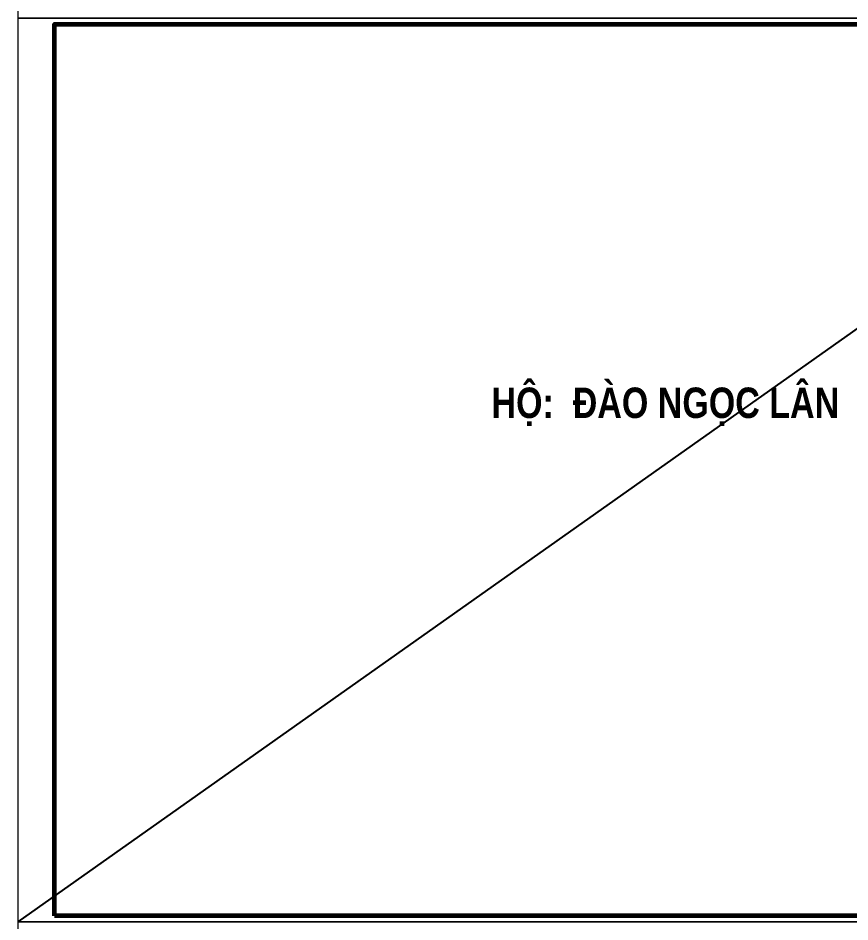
# Model space of a CAD drawing. Header units: millimetres. Extents: x 480521 to 6014615, y -961280 to 187869.
# Drawn here: x 680605 to 697003, y -11156 to 6664 of the extents above; entities that cross this region are included whole.
import ezdxf
from ezdxf.enums import TextEntityAlignment as Align

# ---------------------------------------------------------------- set-up
doc = ezdxf.new("R2010")
doc.units = ezdxf.units.MM
doc.header["$LTSCALE"] = 600
doc.header["$MEASUREMENT"] = 0
doc.layers.get('Defpoints').update_dxf_attribs({"lineweight": 0})
doc.layers.add('0-Text', color=31, linetype='Continuous')
doc.layers.add('KCS_Plotter', color=11, linetype='Continuous', plot=False)
doc.layers.add('Khungten_LCDI', color=7, linetype='Continuous', lineweight=25)
doc.styles.add('LC3', font='VHARIALB.TTF', dxfattribs={"width": 0.8})

msp = doc.modelspace()

# ---------------------------------------------------------------- linework, layer by layer
at = {"layer": 'Defpoints', "lineweight": 0}
for points in [[(680604.637, 6663.588), (680604.637, 24483.589), (705804.637, 24483.589), (705804.637, 6663.588)], [(680604.637, -11156.412), (680604.637, 6663.588), (705804.637, 6663.588), (705804.637, -11156.412)], [(680604.637, -28976.413), (680604.637, -11156.412), (705804.637, -11156.412), (705804.637, -28976.413)]]:
    msp.add_lwpolyline(points, close=True, dxfattribs=at)
at = {"layer": 'KCS_Plotter'}
msp.add_line((680604.637, -11156.412), (705804.637, 6663.588), dxfattribs=at)
at = {"layer": 'Khungten_LCDI', "color": 5, "lineweight": 60}
msp.add_lwpolyline([(681324.637, -11036.412), (681324.637, 6543.588), (705684.637, 6543.588), (705684.637, -11036.412)], close=True, dxfattribs=at)

# ---------------------------------------------------------------- texts
at = {"layer": '0-Text', "style": 'LC3', "width": 0.8}
msp.add_text('hé:  ®µo ngäc l©n', height=600.00002, dxfattribs=at).set_placement((696790.66, -1221.043), align=Align.RIGHT)

doc.saveas('drawing.dxf')
